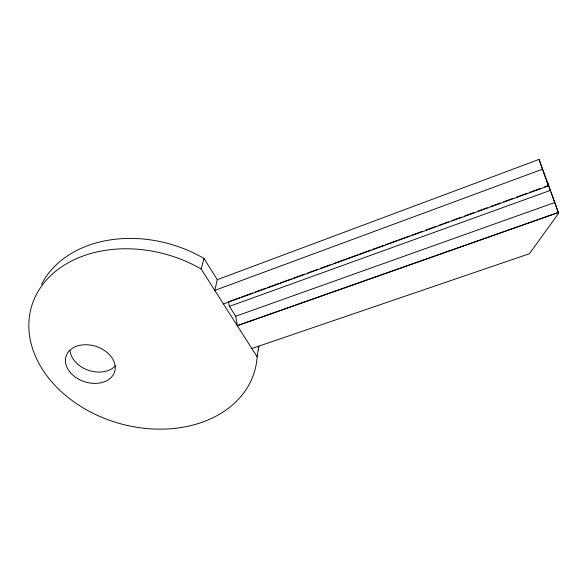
<?xml version="1.0" encoding="UTF-8"?>
<svg xmlns="http://www.w3.org/2000/svg" width="588" height="588" viewBox="0 0 588 588"><rect width="100%" height="100%" fill="white"/><g stroke="black" fill="none" stroke-linecap="round" stroke-linejoin="round"><path stroke-width="0.88" d="M257.132 356.806L201.162 269.025A116.137 87.73 16 0 0 36.662 293.971A116.137 87.73 16 0 0 119.166 423.375A116.137 87.73 16 0 0 257.132 356.806L258.72 346.332M239.684 297.69L228.467 301.762L229.438 306.37L235.707 316.256L237.361 325.752L558.335 212.599L558.6 213.312L529.398 253.737L251.877 348.515M217.281 279.682L214.789 290.399L542.379 169.241L539.064 159.414L217.281 279.682L203.948 258.419A114.278 87.164 16.2 0 0 41.505 284.357M201.162 269.025L203.948 258.419M241.411 297.058L252.627 292.986M254.354 292.361L265.57 288.282M267.297 287.657L278.514 283.585M280.233 282.953L291.45 278.881M293.177 278.256L304.393 274.177M307.847 272.928L317.336 269.48M320.783 268.224L330.28 264.776M333.727 263.52L344.943 259.448M346.67 258.823L357.886 254.744M359.613 254.119L370.83 250.04M372.549 249.415L383.766 245.343M385.493 244.711L396.709 240.639M398.436 240.014L409.652 235.935M411.38 235.31L422.596 231.238M426.043 229.981L435.539 226.534M438.986 225.278L448.475 221.83M451.929 220.581L461.418 217.126M464.873 215.877L474.362 212.43M477.809 211.173L487.305 207.726M490.752 206.469L500.241 203.022M503.695 201.772L513.184 198.325M516.639 197.068L526.988 193.305M529.575 192.364L539.931 188.608M544.245 187.035L548.56 185.47L546.928 181.155L548.501 185.881L223.425 303.937M229.438 306.37L550.317 190.424L548.56 185.47M235.707 316.256L554.763 202.5L558.269 212.408L237.398 325.546M551.015 192.085L558.6 213.312M539.064 159.414L554.763 202.5M542.379 169.241L548.501 185.881M115.814 365.361A25.1 18.463 18.2 0 1 89.089 370.506A25.1 18.463 18.2 0 1 70.112 350.764M258.786 346.369A114.278 87.164 16.2 0 1 258.404 350M69.31 371.256A25.497 18.566 18 0 0 112.426 376.011A25.497 18.566 18 0 0 89.192 344.928A25.497 18.566 18 0 0 69.31 371.256"/></g></svg>
